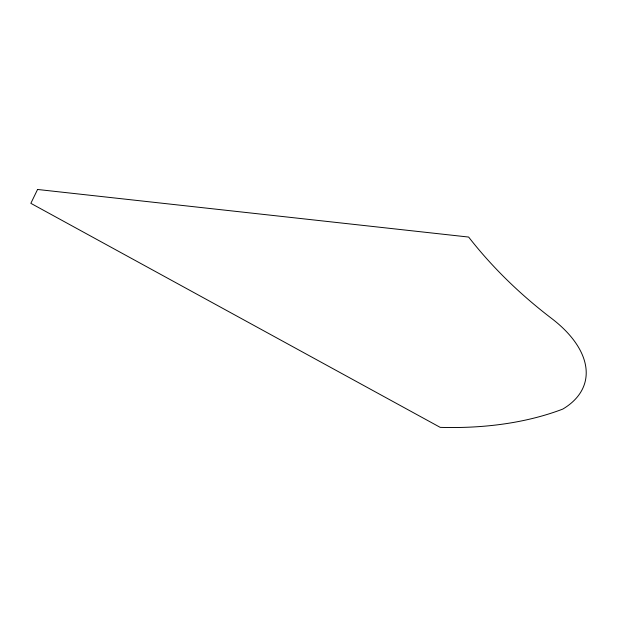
<?xml version="1.0" encoding="UTF-8"?>
<svg xmlns="http://www.w3.org/2000/svg" width="617" height="617" viewBox="0 0 617 617"><rect width="100%" height="100%" fill="white"/><g stroke="black" fill="none" stroke-linecap="round" stroke-linejoin="round"><path stroke-width="0.93" d="M37.568 189.473L30.85 203.332L440.206 427.365A319.837 192.334 19.8 0 0 562.766 409.094A126.716 67.731 14.5 0 0 551.59 318.426A1410.539 736.12 -23.5 0 1 468.642 237.059L37.568 189.473"/></g></svg>
